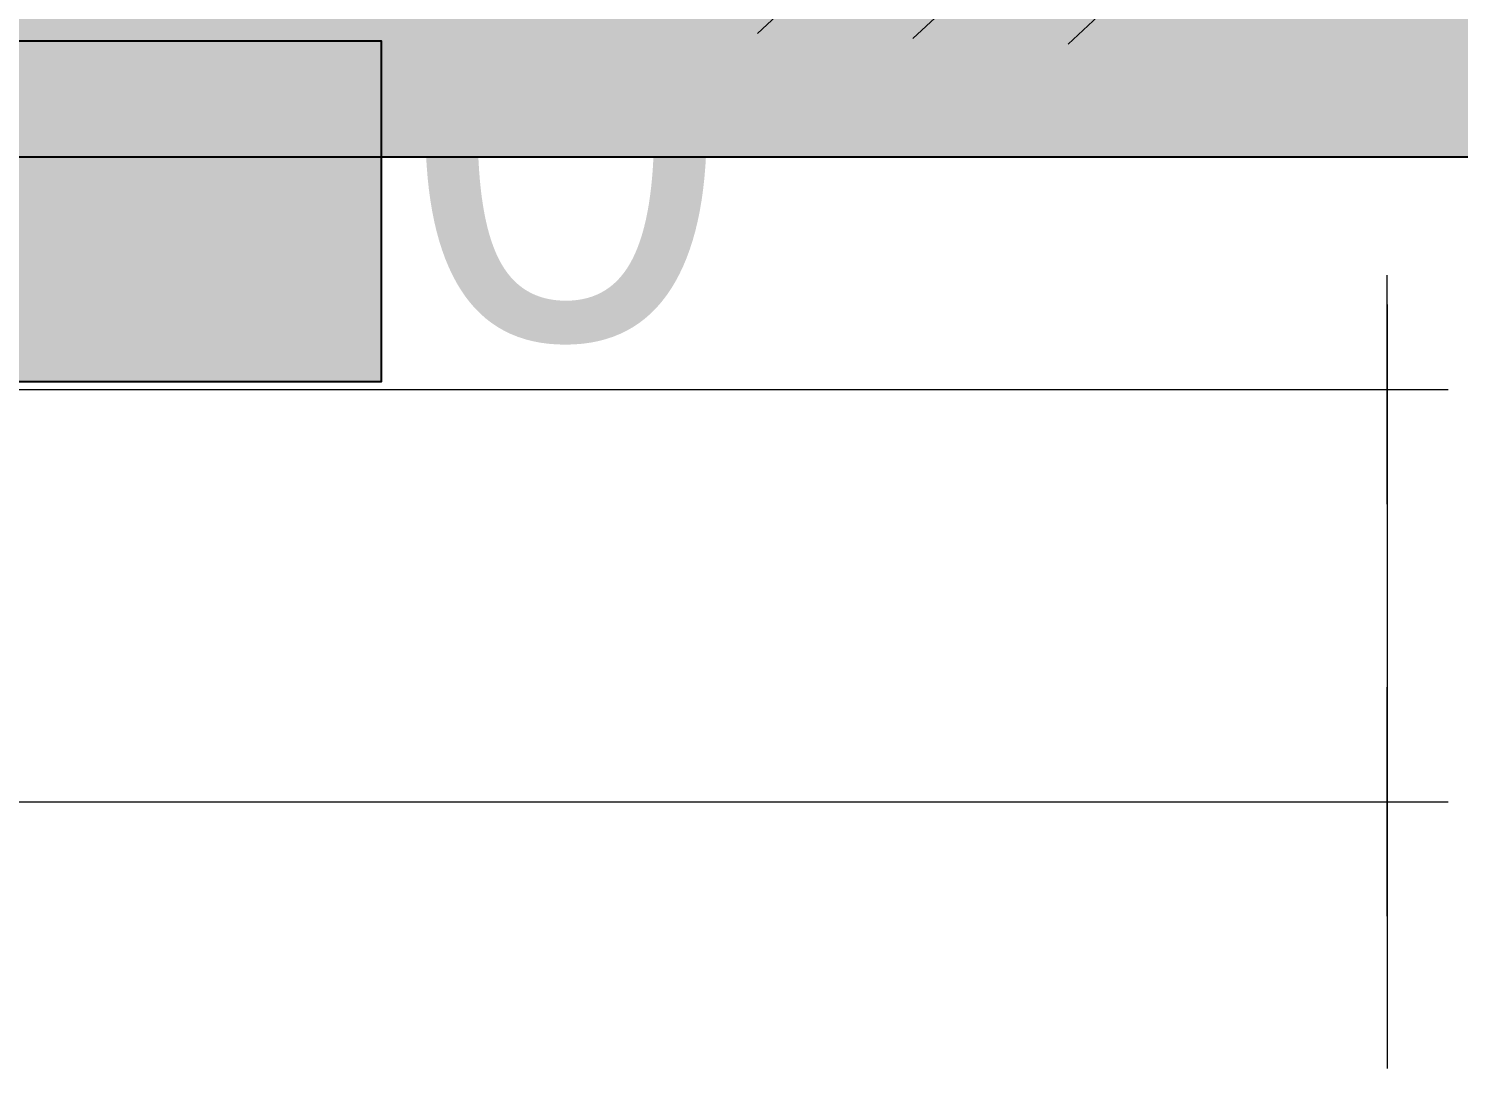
# Model space of a CAD drawing. Extents: x 8 to 21351, y 0 to 420.
# Drawn here: x 19185.32 to 19199.37, y 117.81 to 128.02 of the extents above; entities that cross this region are included whole.
import ezdxf

# ---------------------------------------------------------------- set-up
doc = ezdxf.new("R2010")
doc.units = 0
doc.styles.add('TEYPDFCAD_TEXT', font='arial.ttf')

msp = doc.modelspace()

# ---------------------------------------------------------------- hatches: boundary and pattern name
at = {"true_color": 0xffffff}
for points in [[(19096.741, 134.054), (19098.261, 133.584), (19103.226, 133.331), (19134.988, 133.057), (19164.597, 133.057), (19186.23, 133.057), (19188.917, 133.036), (19192.689, 132.974), (19197.542, 132.813), (19213.173, 132.807), (19215.551, 132.054), (19224.076, 131.916), (19231.167, 130.634), (19234.43, 126.761), (19096.741, 126.761)], [(19178.557, 124.553), (19178.557, 127.903), (19188.787, 127.903), (19188.787, 124.553)]]:
    msp.add_hatch(color=0, dxfattribs=at).paths.add_polyline_path(points)

# ---------------------------------------------------------------- linework, layer by layer
at = {"color": 7, "lineweight": 15}
for p, q in [((19197.341, 132.505), (19192.485, 127.978)), ((19197.314, 131.005), (19194.01, 127.926)), ((19197.287, 129.506), (19195.536, 127.873)), ((19198.672, 123.353), (19198.672, 125.603)), ((19198.672, 125.314), (19198.672, 122.807)), ((19168.672, 124.478), (19198.672, 124.478)), ((19198.672, 124.478), (19199.272, 124.478)), ((19198.672, 122.807), (19198.672, 117.807)), ((19198.672, 119.303), (19198.672, 121.553)), ((19108.672, 120.428), (19198.672, 120.428)), ((19198.672, 120.428), (19199.272, 120.428))]:
    msp.add_line(p, q, dxfattribs=at)
at = {"color": 0, "true_color": 0xffffff}
for points in [[(19096.741, 134.054), (19098.261, 133.584), (19103.226, 133.331), (19134.988, 133.057), (19164.597, 133.057), (19186.23, 133.057), (19188.917, 133.036), (19192.689, 132.974), (19197.542, 132.813), (19213.173, 132.807), (19215.551, 132.054), (19224.076, 131.916), (19231.167, 130.634), (19234.43, 126.761), (19096.741, 126.761)], [(19178.557, 124.553), (19178.557, 127.903), (19188.787, 127.903), (19188.787, 124.553)]]:
    msp.add_lwpolyline(points, close=True, dxfattribs=at)

# ---------------------------------------------------------------- texts
at = {"color": 7, "style": 'TEYPDFCAD_TEXT'}
msp.add_text('000', height=4.1381, dxfattribs=at).set_placement((19182.567, 124.978))

doc.saveas('drawing.dxf')
